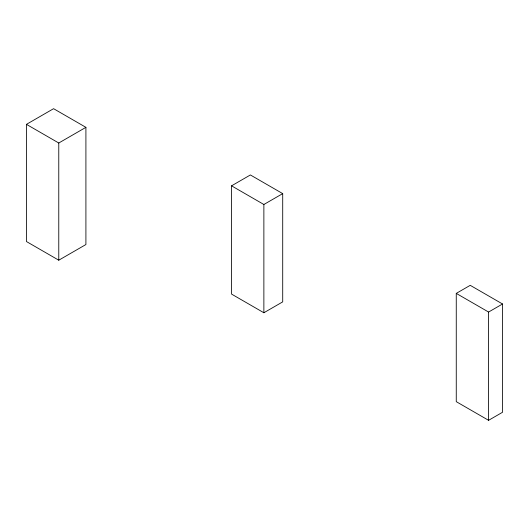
<?xml version="1.0" encoding="UTF-8"?>
<svg xmlns="http://www.w3.org/2000/svg" width="529" height="529" viewBox="0 0 529 529"><rect width="100%" height="100%" fill="white"/><g stroke="black" fill="none" stroke-linecap="round" stroke-linejoin="round"><path stroke-width="0.79" d="M26.45 124.348L53.588 108.683L85.91 127.344L85.91 244.537L58.772 260.202L26.45 241.541L26.45 124.348L58.772 143.009L85.91 127.344M231.55 185.831L250.389 174.954L282.711 193.614L282.711 301.874L263.872 312.751L231.55 294.091L231.55 185.831L263.872 204.492L282.711 193.614M456.262 293.39L470.228 285.329L502.55 303.99L502.55 412.256L488.584 420.317L456.262 401.656L456.262 293.39L488.584 312.05L502.55 303.99M488.584 312.05L488.584 420.317M263.872 204.492L263.872 312.751M58.772 143.009L58.772 260.202"/></g></svg>
